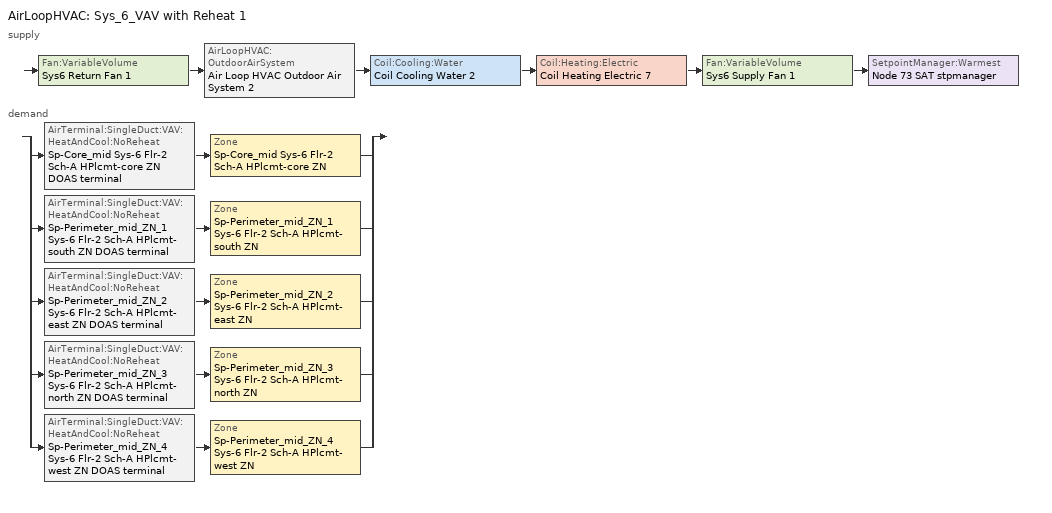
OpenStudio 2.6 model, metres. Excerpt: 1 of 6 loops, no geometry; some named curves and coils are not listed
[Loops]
AirLoopHVAC 'Sys_6_VAV with Reheat 1'
 supply: Fan:VariableVolume 'Sys6 Return Fan 1' > AirLoopHVAC:OutdoorAirSystem 'Air Loop HVAC Outdoor Air System 2' > Coil:Cooling:Water 'Coil Cooling Water 2' > Coil:Heating:Electric 'Coil Heating Electric 7' > Fan:VariableVolume 'Sys6 Supply Fan 1' > SetpointManager:Warmest 'Node 73 SAT stpmanager'
 demand: split
  | AirTerminal:SingleDuct:VAV:HeatAndCool:NoReheat 'Sp-Core_mid Sys-6 Flr-2 Sch-A HPlcmt-core ZN DOAS terminal' > Zone 'Sp-Core_mid Sys-6 Flr-2 Sch-A HPlcmt-core ZN'
  | AirTerminal:SingleDuct:VAV:HeatAndCool:NoReheat 'Sp-Perimeter_mid_ZN_1 Sys-6 Flr-2 Sch-A HPlcmt-south ZN DOAS terminal' > Zone 'Sp-Perimeter_mid_ZN_1 Sys-6 Flr-2 Sch-A HPlcmt-south ZN'
  | AirTerminal:SingleDuct:VAV:HeatAndCool:NoReheat 'Sp-Perimeter_mid_ZN_2 Sys-6 Flr-2 Sch-A HPlcmt-east ZN DOAS terminal' > Zone 'Sp-Perimeter_mid_ZN_2 Sys-6 Flr-2 Sch-A HPlcmt-east ZN'
  | AirTerminal:SingleDuct:VAV:HeatAndCool:NoReheat 'Sp-Perimeter_mid_ZN_3 Sys-6 Flr-2 Sch-A HPlcmt-north ZN DOAS terminal' > Zone 'Sp-Perimeter_mid_ZN_3 Sys-6 Flr-2 Sch-A HPlcmt-north ZN'
  | AirTerminal:SingleDuct:VAV:HeatAndCool:NoReheat 'Sp-Perimeter_mid_ZN_4 Sys-6 Flr-2 Sch-A HPlcmt-west ZN DOAS terminal' > Zone 'Sp-Perimeter_mid_ZN_4 Sys-6 Flr-2 Sch-A HPlcmt-west ZN'
[Sizing:Zone] Zone Cooling Design Supply Air Temperature Input Method=SupplyAirTemperature; Zone Cooling Design Supply Air Temperature Difference {deltaC}=11.11; Zone Heating Design Supply Air Temperature Input Method=SupplyAirTemperature; Zone Heating Design Supply Air Temperature Difference {deltaC}=11.11; Zone Cooling Design Supply Air Humidity Ratio {kg-H2O/kg-air}=0.0085; Zone Heating Design Supply Air Humidity Ratio {kg-H2O/kg-air}=0.008; Cooling Design Air Flow Method=DesignDay; Heating Design Air Flow Method=DesignDay; Account for Dedicated Outdoor Air System=No; Dedicated Outdoor Air System Control Strategy=NeutralSupplyAir; Dedicated Outdoor Air Low Setpoint Temperature for Design {C}=autosize; Dedicated Outdoor Air High Setpoint Temperature for Design {C}=autosize
Name | Zone Cooling Design Supply Air Temperature {C} | Zone Heating Design Supply Air Temperature {C} | Zone Heating Sizing Factor | Zone Cooling Sizing Factor
Sp-FirstFloor_Plenum Sys-0 Flr-1 Sch-- undefined - HPlcmt-north ZN; Sp-MidFloor_Plenum Sys-0 Flr-2 Sch-- undefined - HPlcmt-north ZN; Sp-TopFloor_Plenum Sys-0 Flr-3 Sch-- undefined - HPlcmt-north ZN | 14 | 40
Sp-Perimeter_mid_ZN_3 Sys-6 Flr-2 Sch-A HPlcmt-north ZN; Sp-Perimeter_mid_ZN_2 Sys-6 Flr-2 Sch-A HPlcmt-east ZN; Sp-Perimeter_mid_ZN_4 Sys-6 Flr-2 Sch-A HPlcmt-west ZN; Sp-Perimeter_mid_ZN_1 Sys-6 Flr-2 Sch-A HPlcmt-south ZN; Sp-Core_mid Sys-6 Flr-2 Sch-A HPlcmt-core ZN | 13 | 43 | 1.3 | 1.1
[Zone equipment]
Sp-Perimeter_mid_ZN_3 Sys-6 Flr-2 Sch-A HPlcmt-north ZN: Sp-Perimeter_mid_ZN_3 Sys-6 Flr-2 Sch-A HPlcmt-north ZN DOAS terminal, Zone HVAC Baseboard Convective Electric 9, Zone HVAC Terminal Unit Variable Refrigerant Flow 14
Sp-Perimeter_mid_ZN_2 Sys-6 Flr-2 Sch-A HPlcmt-east ZN: Sp-Perimeter_mid_ZN_2 Sys-6 Flr-2 Sch-A HPlcmt-east ZN DOAS terminal, Zone HVAC Baseboard Convective Electric 8, Zone HVAC Terminal Unit Variable Refrigerant Flow 13
Sp-Perimeter_mid_ZN_4 Sys-6 Flr-2 Sch-A HPlcmt-west ZN: Sp-Perimeter_mid_ZN_4 Sys-6 Flr-2 Sch-A HPlcmt-west ZN DOAS terminal, Zone HVAC Baseboard Convective Electric 10, Zone HVAC Terminal Unit Variable Refrigerant Flow 15
Sp-Perimeter_mid_ZN_1 Sys-6 Flr-2 Sch-A HPlcmt-south ZN: Sp-Perimeter_mid_ZN_1 Sys-6 Flr-2 Sch-A HPlcmt-south ZN DOAS terminal, Zone HVAC Baseboard Convective Electric 7, Zone HVAC Terminal Unit Variable Refrigerant Flow 12
Sp-Core_mid Sys-6 Flr-2 Sch-A HPlcmt-core ZN: Sp-Core_mid Sys-6 Flr-2 Sch-A HPlcmt-core ZN DOAS terminal, Zone HVAC Baseboard Convective Electric 6, Zone HVAC Terminal Unit Variable Refrigerant Flow 11
[AirLoopHVAC]
Sys_6_VAV with Reheat 1: Availability Schedule=Sys_6_VAV with Reheat 1 Occ Sch; Design Supply Air Flow Rate {m3/s}=AutoSize
[Sizing:System]
Sys_6_VAV with Reheat 1: Type of Load to Size On=VentilationRequirement; Design Outdoor Air Flow Rate {m3/s}=Autosize; Minimum System Air Flow Ratio=0.3; Preheat Design Temperature {C}=7; Preheat Design Humidity Ratio {kg-H2O/kg-Air}=0.008; Precool Design Temperature {C}=12.8; Precool Design Humidity Ratio {kg-H2O/kg-Air}=0.008; Central Cooling Design Supply Air Temperature {C}=13; Central Heating Design Supply Air Temperature {C}=13.1; Sizing Option=NonCoincident; 100% Outdoor Air in Cooling=Yes; 100% Outdoor Air in Heating=Yes; Central Cooling Design Supply Air Humidity Ratio {kg-H2O/kg-Air}=0.0085; Central Heating Design Supply Air Humidity Ratio {kg-H2O/kg-Air}=0.008; Cooling Design Air Flow Method=DesignDay; Cooling Design Air Flow Rate {m3/s}=0; Heating Design Air Flow Method=DesignDay; Heating Design Air Flow Rate {m3/s}=0; System Outdoor Air Method=ZoneSum; Zone Maximum Outdoor Air Fraction=1; Cooling Supply Air Flow Rate Per Floor Area {m3/s-m2}=0.00996765; Cooling Fraction of Autosized Cooling Supply Air Flow Rate=1; Cooling Supply Air Flow Rate Per Unit Cooling Capacity {m3/s-W}=3.94755e-05; Heating Supply Air Flow Rate Per Floor Area {m3/s-m2}=0.00996765; Heating Fraction of Autosized Heating Supply Air Flow Rate=1; Heating Fraction of Autosized Cooling Supply Air Flow Rate=1; Heating Supply Air Flow Rate Per Unit Heating Capacity {m3/s-W}=3.15882e-05; Cooling Design Capacity Method=CoolingDesignCapacity; Cooling Design Capacity {W}=autosize; Cooling Design Capacity Per Floor Area {W/m2}=234.7; Fraction of Autosized Cooling Design Capacity=1; Heating Design Capacity Method=HeatingDesignCapacity; Heating Design Capacity {W}=autosize; Heating Design Capacity Per Floor Area {W/m2}=157; Fraction of Autosized Heating Design Capacity=1; Central Cooling Capacity Control Method=OnOff
[Fan:VariableVolume] Availability Schedule=Always On Discrete; Maximum Flow Rate {m3/s}=Autosize; Fan Power Minimum Flow Rate Input Method=Fraction; Fan Power Minimum Flow Fraction=0.68; Fan Power Minimum Air Flow Rate {m3/s}=0; Motor In Airstream Fraction=1; Fan Power Coefficient 1=-2.4176; Fan Power Coefficient 2=9.5874; Fan Power Coefficient 3=-11.559; Fan Power Coefficient 4=5.4009; Fan Power Coefficient 5=0
Name | Fan Efficiency | Pressure Rise {Pa} | Motor Efficiency
Sys6 Supply Fan 1 | 0.549965 | 1000 | 0.8461
Sys6 Return Fan 1 | 0.299975 | 250 | 0.4615
[Coil:Heating:Electric]
Coil Heating Electric 7: Availability Schedule=Always On Discrete
[Controller:OutdoorAir]
Controller Outdoor Air 2: Minimum Outdoor Air Flow Rate {m3/s}=autosize; Maximum Outdoor Air Flow Rate {m3/s}=Autosize; Economizer Control Type=DifferentialEnthalpy; Economizer Control Action Type=ModulateFlow; Lockout Type=NoLockout; Minimum Limit Type=FixedMinimum; Minimum Outdoor Air Schedule=Sys_6_VAV with Reheat 1 Occ Sch; Controller Mechanical Ventilation=Controller Mechanical Ventilation 2; High Humidity Control=No; Heat Recovery Bypass Control Type=BypassWhenWithinEconomizerLimits
[Controller:MechanicalVentilation]
Controller Mechanical Ventilation 2: Availability Schedule=Always On Discrete; System Outdoor Air Method=ZoneSum
[AirLoopHVAC:OutdoorAirSystem]
Air Loop HVAC Outdoor Air System 2: Controller=Controller Outdoor Air 2
[ZoneHVAC:Baseboard:Convective:Electric] Availability Schedule=Always On Discrete; Nominal Capacity {W}=autosize; Efficiency=1
Zone HVAC Baseboard Convective Electric 6; Zone HVAC Baseboard Convective Electric 7; Zone HVAC Baseboard Convective Electric 8; Zone HVAC Baseboard Convective Electric 9; Zone HVAC Baseboard Convective Electric 10
[AvailabilityManager:NightCycle] Control Type=CycleOnAny; Thermostat Tolerance {deltaC}=1; Cycling Run Time {s}=3600
Availability Manager Night Cycle 1; Availability Manager Night Cycle 2; Availability Manager Night Cycle 3
[SetpointManager:Warmest]
Node 73 SAT stpmanager: Control Variable=Temperature; Minimum Setpoint Temperature {C}=12; Maximum Setpoint Temperature {C}=35; Strategy=MaximumTemperature
[AirTerminal:SingleDuct:VAV:HeatAndCool:NoReheat] Availability Schedule=Always On Discrete; Maximum Air Flow Rate {m3/s}=autosize; Zone Minimum Air Flow Fraction=0
Sp-Core_mid Sys-6 Flr-2 Sch-A HPlcmt-core ZN DOAS terminal; Sp-Perimeter_mid_ZN_1 Sys-6 Flr-2 Sch-A HPlcmt-south ZN DOAS terminal; Sp-Perimeter_mid_ZN_2 Sys-6 Flr-2 Sch-A HPlcmt-east ZN DOAS terminal; Sp-Perimeter_mid_ZN_3 Sys-6 Flr-2 Sch-A HPlcmt-north ZN DOAS terminal; Sp-Perimeter_mid_ZN_4 Sys-6 Flr-2 Sch-A HPlcmt-west ZN DOAS terminal
[AirConditioner:VariableRefrigerantFlow] Availability Schedule=Always On Discrete; Rated Total Cooling Capacity {W}=autosize; Rated Cooling COP {W/W}=3.7; Minimum Outdoor Temperature in Cooling Mode {C}=-5; Maximum Outdoor Temperature in Cooling Mode {C}=43; Rated Total Heating Capacity {W}=autosize; Rated Total Heating Capacity Sizing Ratio {W/W}=1; Rated Heating COP {W/W}=4.2; Minimum Outdoor Temperature in Heating Mode {C}=-20; Maximum Outdoor Temperature in Heating Mode {C}=30; Heating Performance Curve Outdoor Temperature Type=WetBulbTemperature; Minimum Heat Pump Part-Load Ratio=0.25; Master Thermostat Priority Control Type=LoadPriority; Heat Pump Waste Heat Recovery=Yes; Equivalent Piping Length used for Piping Correction Factor in Cooling Mode {m}=30; Vertical Height used for Piping Correction Factor {m}=10; Piping Correction Factor for Height in Cooling Mode Coefficient=-0.000386; Equivalent Piping Length used for Piping Correction Factor in Heating Mode {m}=30; Piping Correction Factor for Height in Heating Mode Coefficient=0; Crankcase Heater Power per Compressor {W}=15; Number of Compressors=3; Ratio of Compressor Size to Total Compressor Capacity=0.33; Maximum Outdoor Dry-bulb Temperature for Crankcase Heater {C}=7; Defrost Strategy=Resistive; Defrost Control=Timed; Defrost Time Period Fraction=0.058333; Resistive Defrost Heater Capacity {W}=1e-007; Maximum Outdoor Dry-bulb Temperature for Defrost Operation {C}=7; Water Condenser Volume Flow Rate {m3/s}=autosize; Evaporative Condenser Effectiveness=0.9; Evaporative Condenser Air Flow Rate {m3/s}=autosize; Evaporative Condenser Pump Rated Power Consumption {W}=autosize; Basin Heater Capacity {W/K}=0; Basin Heater Setpoint Temperature {C}=2; Fuel Type=Electricity; Minimum Outdoor Temperature in Heat Recovery Mode {C}=0; Maximum Outdoor Temperature in Heat Recovery Mode {C}=20; Initial Heat Recovery Cooling Capacity Fraction=0.5; Heat Recovery Cooling Capacity Time Constant {hr}=0.083; Initial Heat Recovery Cooling Energy Fraction=1; Heat Recovery Cooling Energy Time Constant {hr}=0; Initial Heat Recovery Heating Capacity Fraction=0.5; Heat Recovery Heating Capacity Time Constant {hr}=0.083; Initial Heat Recovery Heating Energy Fraction=0.5; Heat Recovery Heating Energy Time Constant {hr}=0
Name | Cooling Capacity Ratio Modifier Function of Low Temperature Curve | Cooling Capacity Ratio Boundary Curve | Cooling Capacity Ratio Modifier Function of High Temperature Curve | Cooling Energy Input Ratio Modifier Function of Low Temperature Curve | Cooling Energy Input Ratio Boundary Curve | Cooling Energy Input Ratio Modifier Function of High Temperature Curve | Cooling Energy Input Ratio Modifier Function of Low Part-Load Ratio Curve | Cooling Energy Input Ratio Modifier Function of High Part-Load Ratio Curve | Cooling Combination Ratio Correction Factor Curve | Cooling Part-Load Fraction Correlation Curve | Heating Capacity Ratio Modifier Function of Low Temperature Curve | Heating Capacity Ratio Boundary Curve | Heating Capacity Ratio Modifier Function of High Temperature Curve | Heating Energy Input Ratio Modifier Function of Low Temperature Curve | Heating Energy Input Ratio Boundary Curve | Heating Energy Input Ratio Modifier Function of High Temperature Curve | Heating Energy Input Ratio Modifier Function of Low Part-Load Ratio Curve | Heating Energy Input Ratio Modifier Function of High Part-Load Ratio Curve | Heating Combination Ratio Correction Factor Curve | Heating Part-Load Fraction Correlation Curve | Piping Correction Factor for Length in Cooling Mode Curve
Air Conditioner Variable Refrigerant Flow 1 | Air Conditioner Variable Refrigerant Flow 1 VRFCoolCapFT | Air Conditioner Variable Refrigerant Flow 1 VRFCoolCapFTBoundary | Air Conditioner Variable Refrigerant Flow 1 VRFCoolCapFTHi | Air Conditioner Variable Refrigerant Flow 1 VRFCoolEIRFT | Air Conditioner Variable Refrigerant Flow 1 VRFCoolEIRFTBoundary | Air Conditioner Variable Refrigerant Flow 1 VRFCoolEIRFTHi | Air Conditioner Variable Refrigerant Flow 1 CoolingEIRLowPLR | Air Conditioner Variable Refrigerant Flow 1 CoolingEIRHiPLR | Air Conditioner Variable Refrigerant Flow 1 CoolingCombRatio | Air Conditioner Variable Refrigerant Flow 1 VRFCPLFFPLR | Air Conditioner Variable Refrigerant Flow 1 VRFHeatCapFT | Air Conditioner Variable Refrigerant Flow 1 VRFHeatCapFTBoundary | Air Conditioner Variable Refrigerant Flow 1 VRFHeatCapFTHi | Air Conditioner Variable Refrigerant Flow 1 VRFHeatEIRFT | Air Conditioner Variable Refrigerant Flow 1 VRFHeatEIRFTBoundary | Air Conditioner Variable Refrigerant Flow 1 VRFHeatEIRFTHi | Air Conditioner Variable Refrigerant Flow 1 HeatingEIRLowPLR | Air Conditioner Variable Refrigerant Flow 1 HeatingEIRHiPLR | Air Conditioner Variable Refrigerant Flow 1 HeatingCombRatio | Air Conditioner Variable Refrigerant Flow 1 VRFCPLFFPLR | Air Conditioner Variable Refrigerant Flow 1 CoolingLengthCorrectionFactor
Air Conditioner Variable Refrigerant Flow 2 | Air Conditioner Variable Refrigerant Flow 2 VRFCoolCapFT | Air Conditioner Variable Refrigerant Flow 2 VRFCoolCapFTBoundary | Air Conditioner Variable Refrigerant Flow 2 VRFCoolCapFTHi | Air Conditioner Variable Refrigerant Flow 2 VRFCoolEIRFT | Air Conditioner Variable Refrigerant Flow 2 VRFCoolEIRFTBoundary | Air Conditioner Variable Refrigerant Flow 2 VRFCoolEIRFTHi | Air Conditioner Variable Refrigerant Flow 2 CoolingEIRLowPLR | Air Conditioner Variable Refrigerant Flow 2 CoolingEIRHiPLR | Air Conditioner Variable Refrigerant Flow 2 CoolingCombRatio | Air Conditioner Variable Refrigerant Flow 2 VRFCPLFFPLR | Air Conditioner Variable Refrigerant Flow 2 VRFHeatCapFT | Air Conditioner Variable Refrigerant Flow 2 VRFHeatCapFTBoundary | Air Conditioner Variable Refrigerant Flow 2 VRFHeatCapFTHi | Air Conditioner Variable Refrigerant Flow 2 VRFHeatEIRFT | Air Conditioner Variable Refrigerant Flow 2 VRFHeatEIRFTBoundary | Air Conditioner Variable Refrigerant Flow 2 VRFHeatEIRFTHi | Air Conditioner Variable Refrigerant Flow 2 HeatingEIRLowPLR | Air Conditioner Variable Refrigerant Flow 2 HeatingEIRHiPLR | Air Conditioner Variable Refrigerant Flow 2 HeatingCombRatio | Air Conditioner Variable Refrigerant Flow 2 VRFCPLFFPLR | Air Conditioner Variable Refrigerant Flow 2 CoolingLengthCorrectionFactor
Air Conditioner Variable Refrigerant Flow 3 | Air Conditioner Variable Refrigerant Flow 3 VRFCoolCapFT | Air Conditioner Variable Refrigerant Flow 3 VRFCoolCapFTBoundary | Air Conditioner Variable Refrigerant Flow 3 VRFCoolCapFTHi | Air Conditioner Variable Refrigerant Flow 3 VRFCoolEIRFT | Air Conditioner Variable Refrigerant Flow 3 VRFCoolEIRFTBoundary | Air Conditioner Variable Refrigerant Flow 3 VRFCoolEIRFTHi | Air Conditioner Variable Refrigerant Flow 3 CoolingEIRLowPLR | Air Conditioner Variable Refrigerant Flow 3 CoolingEIRHiPLR | Air Conditioner Variable Refrigerant Flow 3 CoolingCombRatio | Air Conditioner Variable Refrigerant Flow 3 VRFCPLFFPLR | Air Conditioner Variable Refrigerant Flow 3 VRFHeatCapFT | Air Conditioner Variable Refrigerant Flow 3 VRFHeatCapFTBoundary | Air Conditioner Variable Refrigerant Flow 3 VRFHeatCapFTHi | Air Conditioner Variable Refrigerant Flow 3 VRFHeatEIRFT | Air Conditioner Variable Refrigerant Flow 3 VRFHeatEIRFTBoundary | Air Conditioner Variable Refrigerant Flow 3 VRFHeatEIRFTHi | Air Conditioner Variable Refrigerant Flow 3 HeatingEIRLowPLR | Air Conditioner Variable Refrigerant Flow 3 HeatingEIRHiPLR | Air Conditioner Variable Refrigerant Flow 3 HeatingCombRatio | Air Conditioner Variable Refrigerant Flow 3 VRFCPLFFPLR | Air Conditioner Variable Refrigerant Flow 3 CoolingLengthCorrectionFactor
[ZoneHVAC:TerminalUnit:VariableRefrigerantFlow] Terminal Unit Availability schedule=Always On Discrete; Supply Air Flow Rate During Cooling Operation {m3/s}=autosize; Supply Air Flow Rate When No Cooling is Needed {m3/s}=autosize; Supply Air Flow Rate During Heating Operation {m3/s}=autosize; Supply Air Flow Rate When No Heating is Needed {m3/s}=autosize; Outdoor Air Flow Rate During Cooling Operation {m3/s}=autosize; Outdoor Air Flow Rate During Heating Operation {m3/s}=autosize; Outdoor Air Flow Rate When No Cooling or Heating is Needed {m3/s}=autosize; Supply Air Fan Operating Mode Schedule=Always On Discrete; Zone Terminal Unit On Parasitic Electric Energy Use {W}=30; Zone Terminal Unit Off Parasitic Electric Energy Use {W}=20; Rated Total Heating Capacity Sizing Ratio {W/W}=1
Name | Supply Air Fan | Cooling Coil | Heating Coil
Zone HVAC Terminal Unit Variable Refrigerant Flow 11 | Zone HVAC Terminal Unit Variable Refrigerant Flow 11 Fan | Zone HVAC Terminal Unit Variable Refrigerant Flow 11 Cooling Coil | Zone HVAC Terminal Unit Variable Refrigerant Flow 11 Heating Coil
Zone HVAC Terminal Unit Variable Refrigerant Flow 12 | Zone HVAC Terminal Unit Variable Refrigerant Flow 12 Fan | Zone HVAC Terminal Unit Variable Refrigerant Flow 12 Cooling Coil | Zone HVAC Terminal Unit Variable Refrigerant Flow 12 Heating Coil
Zone HVAC Terminal Unit Variable Refrigerant Flow 13 | Zone HVAC Terminal Unit Variable Refrigerant Flow 13 Fan | Zone HVAC Terminal Unit Variable Refrigerant Flow 13 Cooling Coil | Zone HVAC Terminal Unit Variable Refrigerant Flow 13 Heating Coil
Zone HVAC Terminal Unit Variable Refrigerant Flow 14 | Zone HVAC Terminal Unit Variable Refrigerant Flow 14 Fan | Zone HVAC Terminal Unit Variable Refrigerant Flow 14 Cooling Coil | Zone HVAC Terminal Unit Variable Refrigerant Flow 14 Heating Coil
Zone HVAC Terminal Unit Variable Refrigerant Flow 15 | Zone HVAC Terminal Unit Variable Refrigerant Flow 15 Fan | Zone HVAC Terminal Unit Variable Refrigerant Flow 15 Cooling Coil | Zone HVAC Terminal Unit Variable Refrigerant Flow 15 Heating Coil
[Coil:Cooling:DX:VariableRefrigerantFlow] Availability Schedule=Always On Discrete; Rated Total Cooling Capacity {W}=autosize; Rated Sensible Heat Ratio=autosize; Rated Air Flow Rate {m3/s}=autosize
Name | Cooling Capacity Ratio Modifier Function of Temperature Curve | Cooling Capacity Modifier Curve Function of Flow Fraction
Zone HVAC Terminal Unit Variable Refrigerant Flow 11 Cooling Coil | VRFTUCoolCapFT 10 | VRFACCoolCapFFF 10
Zone HVAC Terminal Unit Variable Refrigerant Flow 12 Cooling Coil | VRFTUCoolCapFT 11 | VRFACCoolCapFFF 11
Zone HVAC Terminal Unit Variable Refrigerant Flow 13 Cooling Coil | VRFTUCoolCapFT 12 | VRFACCoolCapFFF 12
Zone HVAC Terminal Unit Variable Refrigerant Flow 14 Cooling Coil | VRFTUCoolCapFT 13 | VRFACCoolCapFFF 13
Zone HVAC Terminal Unit Variable Refrigerant Flow 15 Cooling Coil | VRFTUCoolCapFT 14 | VRFACCoolCapFFF 14
[Coil:Heating:DX:VariableRefrigerantFlow] Availability Schedule=Always On Discrete; Rated Total Heating Capacity {W}=autosize; Rated Air Flow Rate {m3/s}=autosize
Name | Heating Capacity Ratio Modifier Function of Temperature Curve | Heating Capacity Modifier Function of Flow Fraction Curve
Zone HVAC Terminal Unit Variable Refrigerant Flow 11 Heating Coil | Coil Heating DX Variable Refrigerant Flow 1 VRFTUHeatCAPFT 10 | Coil Heating DX Variable Refrigerant Flow 1 VRFACCoolCapFFF 10
Zone HVAC Terminal Unit Variable Refrigerant Flow 12 Heating Coil | Coil Heating DX Variable Refrigerant Flow 1 VRFTUHeatCAPFT 11 | Coil Heating DX Variable Refrigerant Flow 1 VRFACCoolCapFFF 11
Zone HVAC Terminal Unit Variable Refrigerant Flow 13 Heating Coil | Coil Heating DX Variable Refrigerant Flow 1 VRFTUHeatCAPFT 12 | Coil Heating DX Variable Refrigerant Flow 1 VRFACCoolCapFFF 12
Zone HVAC Terminal Unit Variable Refrigerant Flow 14 Heating Coil | Coil Heating DX Variable Refrigerant Flow 1 VRFTUHeatCAPFT 13 | Coil Heating DX Variable Refrigerant Flow 1 VRFACCoolCapFFF 13
Zone HVAC Terminal Unit Variable Refrigerant Flow 15 Heating Coil | Coil Heating DX Variable Refrigerant Flow 1 VRFTUHeatCAPFT 14 | Coil Heating DX Variable Refrigerant Flow 1 VRFACCoolCapFFF 14
[Fan:OnOff] Availability Schedule=Always On Discrete; Fan Efficiency=0.6; Pressure Rise {Pa}=300; Maximum Flow Rate {m3/s}=autosize; Motor Efficiency=0.8; Motor In Airstream Fraction=1
Name | Fan Power Ratio Function of Speed Ratio Curve | Fan Efficiency Ratio Function of Speed Ratio Curve
Zone HVAC Terminal Unit Variable Refrigerant Flow 11 Fan | Fan On Off Power Curve 10 | Fan On Off Efficiency Curve 10
Zone HVAC Terminal Unit Variable Refrigerant Flow 12 Fan | Fan On Off Power Curve 11 | Fan On Off Efficiency Curve 11
Zone HVAC Terminal Unit Variable Refrigerant Flow 13 Fan | Fan On Off Power Curve 12 | Fan On Off Efficiency Curve 12
Zone HVAC Terminal Unit Variable Refrigerant Flow 14 Fan | Fan On Off Power Curve 13 | Fan On Off Efficiency Curve 13
Zone HVAC Terminal Unit Variable Refrigerant Flow 15 Fan | Fan On Off Power Curve 14 | Fan On Off Efficiency Curve 14
[Schedule:Ruleset]
Sys_6_VAV with Reheat 1 Occ Sch: Default Day Schedule=Sys_6_VAV with Reheat 1 Occ Sch Default; Summer Design Day Schedule=Sys_6_VAV with Reheat 1 Occ Sch Summer Design Day; Winter Design Day Schedule=Sys_6_VAV with Reheat 1 Occ Sch Winter Design Day
[Schedule:Day]
Sys_6_VAV with Reheat 1 Occ Sch Default; Sys_6_VAV with Reheat 1 Occ Sch Winter Design Day; Sys_6_VAV with Reheat 1 Occ Sch Summer Design Day: 24, 0, 1
Sys_6_VAV with Reheat 1 Occ Sch Monday; Sys_6_VAV with Reheat 1 Occ Sch Tuesday; Sys_6_VAV with Reheat 1 Occ Sch Wednesday; Sys_6_VAV with Reheat 1 Occ Sch Thursday; Sys_6_VAV with Reheat 1 Occ Sch Friday: 8, 0, 0, 19, 0, 1, 24, 0, 0
Sys_6_VAV with Reheat 1 Occ Sch Saturday; Sys_6_VAV with Reheat 1 Occ Sch Sunday: 24, 0, 0
[Schedule:Rule] Schedule Ruleset=Sys_6_VAV with Reheat 1 Occ Sch; Date Specification Type=DateRange; Start Month=1; Start Day=1; End Month=12
Sys_6_VAV with Reheat 1 Occ Sch Monday Rule: Rule Order=6; Day Schedule=Sys_6_VAV with Reheat 1 Occ Sch Monday; Apply Monday=Yes; End Day=25
Sys_6_VAV with Reheat 1 Occ Sch Tuesday Rule: Rule Order=5; Day Schedule=Sys_6_VAV with Reheat 1 Occ Sch Tuesday; End Day=26; Apply Tuesday=Yes
Sys_6_VAV with Reheat 1 Occ Sch Wednesday Rule: Rule Order=4; Day Schedule=Sys_6_VAV with Reheat 1 Occ Sch Wednesday; End Day=27; Apply Wednesday=Yes
Sys_6_VAV with Reheat 1 Occ Sch Thursday Rule: Rule Order=3; Day Schedule=Sys_6_VAV with Reheat 1 Occ Sch Thursday; End Day=28; Apply Thursday=Yes
Sys_6_VAV with Reheat 1 Occ Sch Friday Rule: Rule Order=2; Day Schedule=Sys_6_VAV with Reheat 1 Occ Sch Friday; End Day=29; Apply Friday=Yes
Sys_6_VAV with Reheat 1 Occ Sch Saturday Rule: Rule Order=1; Day Schedule=Sys_6_VAV with Reheat 1 Occ Sch Saturday; End Day=30; Apply Saturday=Yes
Sys_6_VAV with Reheat 1 Occ Sch Sunday Rule: Rule Order=0; Day Schedule=Sys_6_VAV with Reheat 1 Occ Sch Sunday; End Day=31; Apply Sunday=Yes
[Schedule:Constant]
Always On Discrete: Value=1
[Curve:Biquadratic]
Name | Coefficient1 Constant | Coefficient2 x | Coefficient3 x**2 | Coefficient4 y | Coefficient5 y**2 | Coefficient6 x*y | Minimum Value of x | Maximum Value of x | Minimum Value of y | Maximum Value of y | Minimum Curve Output | Maximum Curve Output
Air Conditioner Variable Refrigerant Flow 1 VRFCoolCapFT | 0.576883 | 0.017448 | 0.000583269 | -1.76324e-06 | -7.474e-09 | -1.30413e-07 | 15 | 24 | -5 | 23
VRFTUCoolCapFT 10; VRFTUCoolCapFT 11; VRFTUCoolCapFT 12; VRFTUCoolCapFT 13; VRFTUCoolCapFT 14 | 0.0585884 | 0.0587397 | -0.000210275 | 0.010937 | -0.000121955 | -0.000524662 | 15 | 23.89 | 20 | 43.33 | 0.8083 | 1.2583
Coil Heating DX Variable Refrigerant Flow 1 VRFTUHeatCAPFT 10; Coil Heating DX Variable Refrigerant Flow 1 VRFTUHeatCAPFT 11; Coil Heating DX Variable Refrigerant Flow 1 VRFTUHeatCAPFT 12; Coil Heating DX Variable Refrigerant Flow 1 VRFTUHeatCAPFT 13; Coil Heating DX Variable Refrigerant Flow 1 VRFTUHeatCAPFT 14 | 0.375444 | 0.0668191 | -0.00194171 | 0.0442618 | -0.000400958 | -0.00148198 | 21.11 | 27.22 | -15 | 18.33 | 0.6074 | 1
[Curve:Quadratic] Coefficient1 Constant=0.8; Coefficient2 x=0.2; Coefficient3 x**2=0; Minimum Value of x=0.5; Maximum Value of x=1.5
VRFACCoolCapFFF 10; Coil Heating DX Variable Refrigerant Flow 1 VRFACCoolCapFFF 10; VRFACCoolCapFFF 11; Coil Heating DX Variable Refrigerant Flow 1 VRFACCoolCapFFF 11; VRFACCoolCapFFF 12; Coil Heating DX Variable Refrigerant Flow 1 VRFACCoolCapFFF 12; VRFACCoolCapFFF 13; Coil Heating DX Variable Refrigerant Flow 1 VRFACCoolCapFFF 13; VRFACCoolCapFFF 14; Coil Heating DX Variable Refrigerant Flow 1 VRFACCoolCapFFF 14
[Curve:Cubic] Coefficient4 x**3=0
Name | Coefficient1 Constant | Coefficient2 x | Coefficient3 x**2 | Minimum Value of x | Maximum Value of x
Air Conditioner Variable Refrigerant Flow 1 VRFCoolCapFTBoundary | 25.73 | -0.0315004 | -0.014166 | 11 | 30
Fan On Off Efficiency Curve 10; Fan On Off Efficiency Curve 11; Fan On Off Efficiency Curve 12; Fan On Off Efficiency Curve 13; Fan On Off Efficiency Curve 14 | 1 | 0 | 0 | 0 | 1
[Curve:Exponent] Coefficient1 Constant=1; Coefficient2 Constant=0; Coefficient3 Constant=0; Minimum Value of x=0; Maximum Value of x=1
Fan On Off Power Curve 10; Fan On Off Power Curve 11; Fan On Off Power Curve 12; Fan On Off Power Curve 13; Fan On Off Power Curve 14
